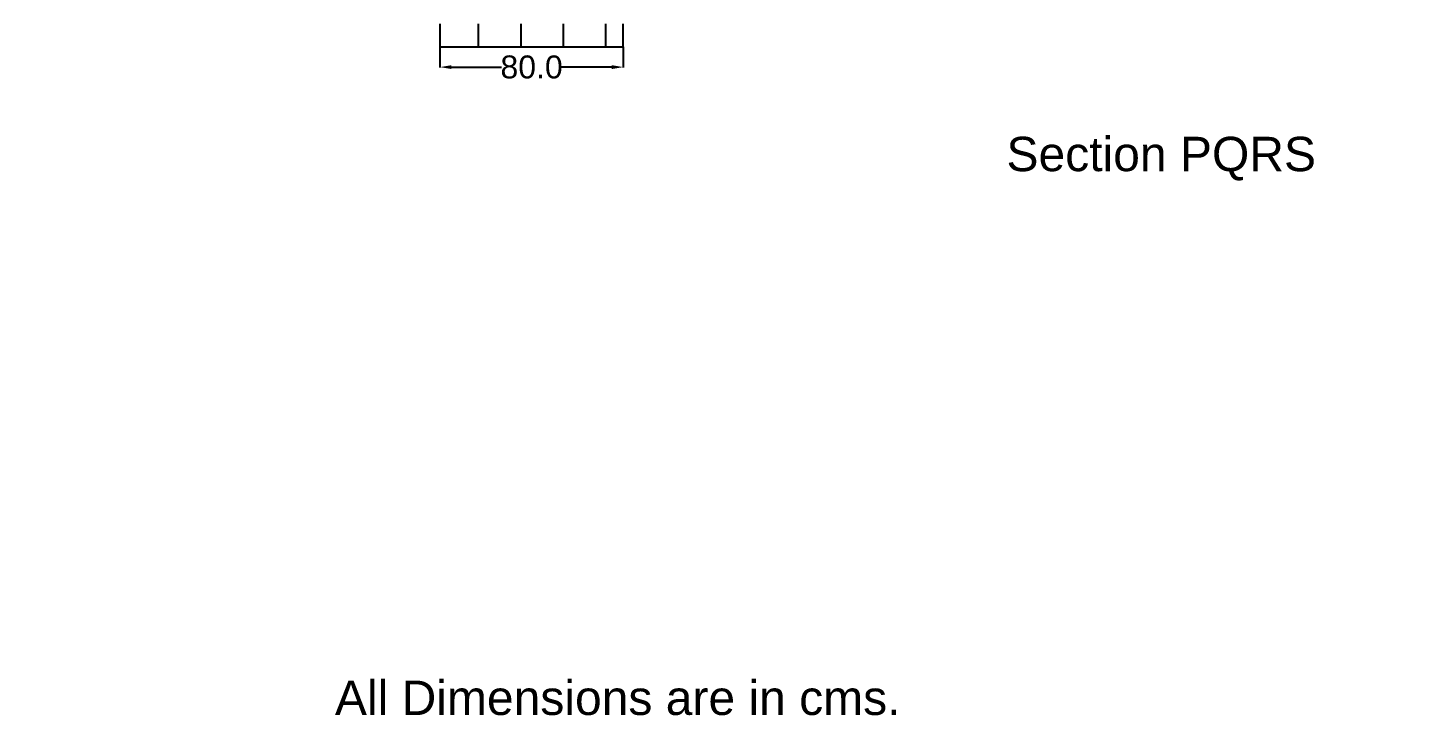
# Model space of a CAD drawing. Header units: centimetres. Extents: x -212 to 2091, y -138 to 1724.
# Drawn here: x 1042 to 1643, y 820 to 1120 of the extents above; entities that cross this region are included whole.
import ezdxf

# ---------------------------------------------------------------- set-up
doc = ezdxf.new("R2010")
doc.units = ezdxf.units.CM
doc.styles.get("Standard").update_dxf_attribs({"font": 'arial.ttf'})
doc.dimstyles.get("Standard").update_dxf_attribs({"dimtxt": 10, "dimasz": 5, "dimexe": 0.18, "dimexo": 0.0625, "dimgap": 0.09, "dimtad": 0, "dimtih": 1, "dimtoh": 1, "dimdec": 1, "dimzin": 0, "dimdsep": 46, "dimtxsty": 'Standard', "dimcen": 0.09, "dimadec": 0, "dimazin": 0, "dimtfac": 1, "dimtdec": 1, "dimtix": 1, "dimtofl": 0, "dimtmove": 0, "dimatfit": 2, "dimfxl": 1, "dimtolj": 1, "dimtzin": 0, "dimarcsym": 0})

# ---------------------------------------------------------------- blocks, each defined once
blk = doc.blocks.new('*D132')
at = {"color": 0, "lineweight": -2, "transparency": 16777216}
for p, q in [((1222.04, 1111.93), (1222.04, 1102.92)), ((1302.04, 1111.93), (1302.04, 1102.92)), ((1227.04, 1103.1), (1248.97, 1103.1)), ((1297.04, 1103.1), (1275.11, 1103.1))]:
    blk.add_line(p, q, dxfattribs=at)
at = {"color": 0, "transparency": 16777216}
for points in [[(1227.04, 1103.93), (1227.04, 1102.26), (1222.04, 1103.1)], [(1297.04, 1103.93), (1297.04, 1102.26), (1302.04, 1103.1)]]:
    blk.add_solid(points, dxfattribs=at)
at = {"layer": 'Defpoints', "color": 0, "transparency": 16777216}
for p in [(1222.04, 1111.99), (1302.04, 1111.99), (1302.04, 1103.1)]:
    blk.add_point(p, dxfattribs=at)
at = {"color": 0, "transparency": 16777216, "insert": (1262.04, 1103.1), "char_height": 10, "attachment_point": 5}
blk.add_mtext('\\A1;80.0', dxfattribs=at)

msp = doc.modelspace()

# ---------------------------------------------------------------- hatches: boundary and pattern name
h = msp.add_hatch()
h.set_pattern_fill('AR-B88', color=256, scale=0.091)
h.paths.add_polyline_path([(1752.04, 1121.99), (1672.04, 1121.99), (1672.04, 1111.99), (1752.04, 1111.99)])
h.paths.add_polyline_path([(1997.04, 1146.99), (1937.04, 1146.99), (1937.04, 1136.99), (1997.04, 1136.99)])
h.paths.add_polyline_path([(1302.04, 1121.99), (1222.04, 1121.99), (1222.04, 1111.99), (1302.04, 1111.99)])
h.paths.add_polyline_path([(1102.04, 1146.99), (1042.04, 1146.99), (1042.04, 1136.99), (1102.04, 1136.99)])

# ---------------------------------------------------------------- linework, layer by layer
for p, q in [((1222.04, 1121.99), (1222.04, 1111.99)), ((1302.04, 1111.99), (1302.04, 1121.99)), ((1222.04, 1111.99), (1302.04, 1111.99))]:
    msp.add_line(p, q)

# ---------------------------------------------------------------- texts
at = {"char_height": 15, "attachment_point": 1}
for s, insert in [('Section PQRS', (1469.3, 1072.68)), ('All Dimensions are in cms.', (1176.2, 835.37))]:
    msp.add_mtext_dynamic_manual_height_columns(s, width=319.4872, gutter_width=12.5, heights=[0], dxfattribs=dict(at, insert=insert))

# ---------------------------------------------------------------- dimensions: what is measured, and where the dimension line sits
dim = msp.add_linear_dim(base=(1302.04, 1103.1), p1=(1222.04, 1111.99), p2=(1302.04, 1111.99), dimstyle='Standard')
dim.commit()
dim.dimension.update_dxf_attribs({"geometry": '*D132', "text_midpoint": (1262.04, 1103.1)})

doc.saveas('drawing.dxf')
